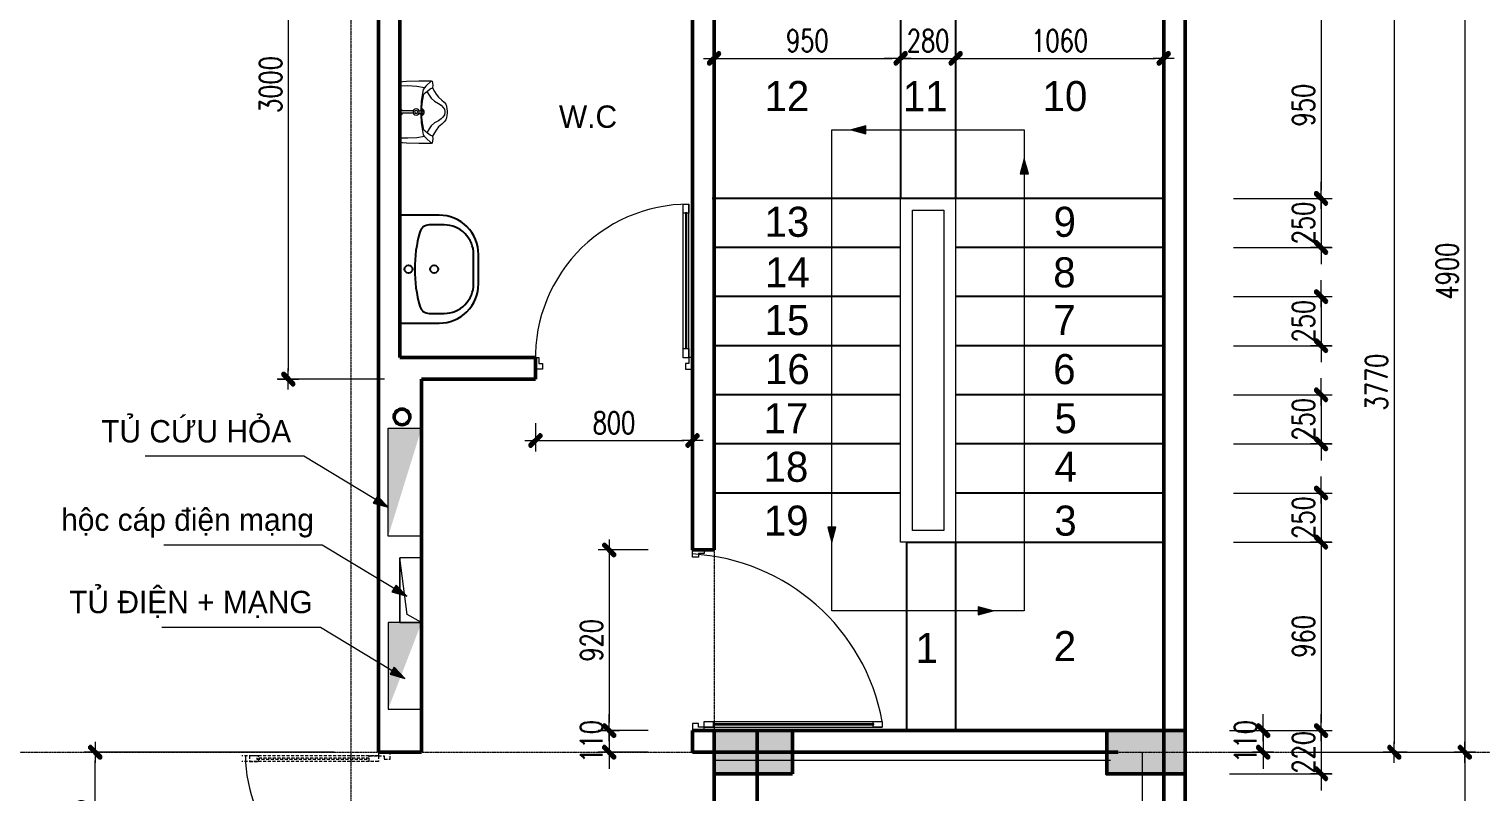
# Model space of a CAD drawing. Extents: x -165145 to 691808, y -202842 to 311040.
# Drawn here: x 558008 to 565403, y 84926 to 88811 of the extents above; entities that cross this region are included whole.
import ezdxf

# ---------------------------------------------------------------- set-up
doc = ezdxf.new("R2010")
doc.units = 0
doc.header["$LTSCALE"] = 10
doc.header["$MEASUREMENT"] = 0
doc.linetypes.add('HIDDEN', pattern=[2.3807, 1.587, -0.7937])
doc.linetypes.add('TIM', pattern=[26.01, 10, -3, 0.01, -3, 10])
doc.layers.get('0').update_dxf_attribs({"linetype": 'CONTINUOUS'})
doc.layers.get('Defpoints').update_dxf_attribs({"color": 5, "linetype": 'CONTINUOUS'})
doc.layers.add('AM_Funitur', color=35, linetype='CONTINUOUS')
for name, color, linetype, lineweight in [('ARROWS', 1, 'CONTINUOUS', 0), ('DIM', 8, 'CONTINUOUS', 13), ('DOOR', 8, 'CONTINUOUS', 9), ('GE_KC_NETKHUAT', 9, 'HIDDEN', 20), ('netchia', 2, 'CONTINUOUS', 20), ('NOI THAT', 35, 'CONTINUOUS', 9), ('TEXT', 4, 'CONTINUOUS', 20), ('THAY', 147, 'CONTINUOUS', 25), ('TRUC', 251, 'TIM', 5), ('wall', 7, 'CONTINUOUS', 50)]:
    doc.layers.add(name, color=color, linetype=linetype, lineweight=lineweight)
doc.styles.add('ROMANS', font='romans', dxfattribs={"width": 0.75, "bigfont": 'vns'})
doc.styles.add('STYLE1', font='')
doc.styles.get('STYLE1').set_extended_font_data('.VnAvantH')
doc.dimstyles.new('fit0.75', dxfattribs={"dimscale": 0.5625, "dimtxt": 200, "dimasz": 75, "dimexe": 100, "dimexo": 400, "dimgap": 0.03, "dimtad": 0, "dimdec": 0, "dimdsep": 46, "dimtxsty": 'ROMANS', "dimblk": 'alex', "dimcen": 150, "dimclrd": 8, "dimclre": 8, "dimclrt": 7, "dimaunit": 1, "dimadec": 0, "dimazin": 0, "dimtfac": 0.072, "dimtdec": 0, "dimtix": 1, "dimtmove": 2, "dimatfit": 3, "dimldrblk": 'a-01', "dimfxl": 100, "dimtvp": 0.8, "dimtolj": 1, "dimarcsym": 0})

# ---------------------------------------------------------------- blocks, each defined once
blk = doc.blocks.new('alex')
at = {"layer": 'ARROWS'}
h = blk.add_hatch(color=1, dxfattribs=at)
edge = h.paths.add_edge_path()
edge.add_line((0.4, 0.74), (-0.74, -0.4))
edge.add_ellipse((-0.57, -0.57), major_axis=(0.17, 0.17), ratio=1, start_angle=90, end_angle=270)
edge.add_line((-0.4, -0.74), (0.74, 0.4))
edge.add_ellipse((0.57, 0.57), major_axis=(0.17, 0.17), ratio=1, start_angle=270, end_angle=450)
blk.add_lwpolyline([(0.4, 0.74), (-0.74, -0.4, 1), (-0.4, -0.74), (0.74, 0.4, 1)], format="xyb", close=True, dxfattribs=at)
at = {"layer": 'netchia', "color": 2}
for p, q in [((1.27, 0), (-1.27, 0)), ((0, -1.27), (0, 1.27))]:
    blk.add_line(p, q, dxfattribs=at)
blk = doc.blocks.new('*D228')
at = {"layer": 'Defpoints', "color": 0, "ltscale": 0.05, "transparency": 16777216}
for p in [(1206643.9, -195433.8), (1206643.9, -197533.8), (1207708.9, -197533.8)]:
    blk.add_point(p, dxfattribs=at)
at = {"layer": 'DIM', "color": 8, "lineweight": -2, "ltscale": 0.05, "transparency": 16777216}
for p, q in [((1206868.9, -195433.8), (1207765.2, -195433.8)), ((1207708.9, -195476), (1207708.9, -197491.7)), ((1206868.9, -197533.8), (1207765.2, -197533.8))]:
    blk.add_line(p, q, dxfattribs=at)
at = {"layer": 'DIM', "color": 8, "lineweight": -2, "ltscale": 0.05, "transparency": 16777216, "xscale": 42.1875, "yscale": 42.1875, "zscale": 42.1875}
for p, rotation in [((1207708.9, -195433.8), 90), ((1207708.9, -197533.8), 270)]:
    blk.add_blockref('alex', p, dxfattribs=dict(at, rotation=rotation))
at = {"layer": 'DIM', "color": 7, "ltscale": 0.05, "transparency": 16777216, "insert": (1207618.9, -196483.8), "char_height": 112.5, "attachment_point": 5, "rotation": 90, "style": 'ROMANS'}
blk.add_mtext('\\A1;2100', dxfattribs=at)
blk = doc.blocks.new('a-01')
at = {"layer": 'ARROWS'}
blk.add_hatch(color=256, dxfattribs=at).paths.add_polyline_path([(-1.8, 0.49), (-1.8, -0.49), (0, 0)])
at = {"layer": 'netchia'}
blk.add_lwpolyline([(-1.8, 0.49), (-1.8, -0.49), (0, 0), (0, 0)], close=True, dxfattribs=at)
blk = doc.blocks.new('*D230')
at = {"layer": 'Defpoints', "color": 0, "ltscale": 0.05, "transparency": 16777216}
for p in [(1200732.7, -195433.8), (1202175.1, -195433.8), (1202178.3, -196128.8)]:
    blk.add_point(p, dxfattribs=at)
at = {"layer": 'DIM', "color": 8, "lineweight": -2, "ltscale": 0.05, "transparency": 16777216}
for p, q in [((1201950.1, -195433.8), (1200676.5, -195433.8)), ((1200732.7, -196086.7), (1200732.7, -195476)), ((1201953.3, -196128.8), (1200676.5, -196128.8))]:
    blk.add_line(p, q, dxfattribs=at)
at = {"layer": 'DIM', "color": 8, "lineweight": -2, "ltscale": 0.05, "transparency": 16777216, "xscale": 42.1875, "yscale": 42.1875, "zscale": 42.1875}
for p, rotation in [((1200732.7, -195433.8), 90), ((1200732.7, -196128.8), 270)]:
    blk.add_blockref('alex', p, dxfattribs=dict(at, rotation=rotation))
at = {"layer": 'DIM', "color": 7, "ltscale": 0.05, "transparency": 16777216, "insert": (1200642.7, -195781.3), "char_height": 112.5, "attachment_point": 5, "rotation": 90, "style": 'ROMANS'}
blk.add_mtext('\\A1;695', dxfattribs=at)
blk = doc.blocks.new('*D232')
at = {"layer": 'Defpoints', "color": 0, "ltscale": 0.05, "transparency": 16777216}
for p in [(1205449.6, -190533.8), (1207332.2, -195433.8), (1207708.9, -195433.8)]:
    blk.add_point(p, dxfattribs=at)
at = {"layer": 'DIM', "color": 8, "lineweight": -2, "ltscale": 0.05, "transparency": 16777216}
for p, q in [((1205674.6, -190533.8), (1207765.2, -190533.8)), ((1207708.9, -190576), (1207708.9, -195391.7)), ((1207557.2, -195433.8), (1207765.2, -195433.8))]:
    blk.add_line(p, q, dxfattribs=at)
at = {"layer": 'DIM', "color": 8, "lineweight": -2, "ltscale": 0.05, "transparency": 16777216, "xscale": 42.1875, "yscale": 42.1875, "zscale": 42.1875}
for p, rotation in [((1207708.9, -190533.8), 90), ((1207708.9, -195433.8), 270)]:
    blk.add_blockref('alex', p, dxfattribs=dict(at, rotation=rotation))
at = {"layer": 'DIM', "color": 7, "ltscale": 0.05, "transparency": 16777216, "insert": (1207618.9, -192983.8), "char_height": 112.5, "attachment_point": 5, "rotation": 90, "style": 'ROMANS'}
blk.add_mtext('\\A1;4900', dxfattribs=at)
blk = doc.blocks.new('*D233')
at = {"layer": 'Defpoints', "color": 0, "ltscale": 0.05, "transparency": 16777216}
for p in [(1206391.1, -190533.8), (1207287.6, -197533.8), (1208073.9, -197533.8)]:
    blk.add_point(p, dxfattribs=at)
at = {"layer": 'DIM', "color": 8, "lineweight": -2, "ltscale": 0.05, "transparency": 16777216}
for p, q in [((1206616.1, -190533.8), (1208130.2, -190533.8)), ((1208073.9, -190576), (1208073.9, -197491.6)), ((1207512.6, -197533.8), (1208130.2, -197533.8))]:
    blk.add_line(p, q, dxfattribs=at)
at = {"layer": 'DIM', "color": 8, "lineweight": -2, "ltscale": 0.05, "transparency": 16777216, "xscale": 42.1875, "yscale": 42.1875, "zscale": 42.1875}
for p, rotation in [((1208073.9, -190533.8), 90), ((1208073.9, -197533.8), 270)]:
    blk.add_blockref('alex', p, dxfattribs=dict(at, rotation=rotation))
at = {"layer": 'DIM', "color": 7, "ltscale": 0.05, "transparency": 16777216, "insert": (1207983.9, -194033.8), "char_height": 112.5, "attachment_point": 5, "rotation": 90, "style": 'ROMANS'}
blk.add_mtext('\\A1;7000', dxfattribs=at)
blk = doc.blocks.new('*D237')
at = {"layer": 'Defpoints', "color": 0, "ltscale": 0.05, "transparency": 16777216}
for p in [(1206883.8, -191663.8), (1207349.4, -195433.8), (1207640, -195433.8)]:
    blk.add_point(p, dxfattribs=at)
at = {"layer": 'DIM', "color": 8, "lineweight": -2, "ltscale": 0.05, "transparency": 16777216}
for p, q in [((1207108.8, -191663.8), (1207405.7, -191663.8)), ((1207349.4, -191706), (1207349.4, -195391.7)), ((1207415, -195433.8), (1207293.2, -195433.8))]:
    blk.add_line(p, q, dxfattribs=at)
at = {"layer": 'DIM', "color": 8, "lineweight": -2, "ltscale": 0.05, "transparency": 16777216, "xscale": 42.1875, "yscale": 42.1875, "zscale": 42.1875}
for p, rotation in [((1207349.4, -191663.8), 90), ((1207349.4, -195433.8), 270)]:
    blk.add_blockref('alex', p, dxfattribs=dict(at, rotation=rotation))
at = {"layer": 'DIM', "color": 7, "ltscale": 0.05, "transparency": 16777216, "insert": (1207259.4, -193548.8), "char_height": 112.5, "attachment_point": 5, "rotation": 90, "style": 'ROMANS'}
blk.add_mtext('\\A1;3770', dxfattribs=at)
blk = doc.blocks.new('*D246')
at = {"layer": 'Defpoints', "color": 0, "ltscale": 0.05, "transparency": 16777216}
for p in [(1202266.6, -190533.8), (1201716.3, -193533.8), (1202432, -193533.8)]:
    blk.add_point(p, dxfattribs=at)
at = {"layer": 'DIM', "color": 8, "lineweight": -2, "ltscale": 0.05, "transparency": 16777216}
for p, q in [((1202041.6, -190533.8), (1201660.1, -190533.8)), ((1201716.3, -190576), (1201716.3, -193491.7)), ((1202207, -193533.8), (1201660.1, -193533.8))]:
    blk.add_line(p, q, dxfattribs=at)
at = {"layer": 'DIM', "color": 8, "lineweight": -2, "ltscale": 0.05, "transparency": 16777216, "xscale": 42.1875, "yscale": 42.1875, "zscale": 42.1875}
for p, rotation in [((1201716.3, -190533.8), 90), ((1201716.3, -193533.8), 270)]:
    blk.add_blockref('alex', p, dxfattribs=dict(at, rotation=rotation))
at = {"layer": 'DIM', "color": 7, "ltscale": 0.05, "transparency": 16777216, "insert": (1201626.3, -192033.8), "char_height": 112.5, "attachment_point": 5, "rotation": 90, "style": 'ROMANS'}
blk.add_mtext('\\A1;3000', dxfattribs=at)
blk = doc.blocks.new('*D266')
at = {"layer": 'Defpoints', "color": 0, "transparency": 16777216}
for p in [(1202975, -193533.8), (1203775, -193533.8), (1203775, -193846.4)]:
    blk.add_point(p, dxfattribs=at)
at = {"layer": 'DIM', "color": 8, "lineweight": -2, "transparency": 16777216}
for p, q in [((1202975, -193758.8), (1202975, -193902.7)), ((1203775, -193758.8), (1203775, -193902.7)), ((1203017.2, -193846.4), (1203732.8, -193846.4))]:
    blk.add_line(p, q, dxfattribs=at)
at = {"layer": 'DIM', "color": 8, "lineweight": -2, "transparency": 16777216, "xscale": 42.1875, "yscale": 42.1875, "zscale": 42.1875, "rotation": 180}
blk.add_blockref('alex', (1202975, -193846.4), dxfattribs=at)
at = {"layer": 'DIM', "color": 8, "lineweight": -2, "transparency": 16777216, "xscale": 42.1875, "yscale": 42.1875, "zscale": 42.1875}
blk.add_blockref('alex', (1203775, -193846.4), dxfattribs=at)
at = {"layer": 'DIM', "color": 7, "transparency": 16777216, "insert": (1203375, -193756.4), "char_height": 112.5, "attachment_point": 5, "style": 'ROMANS'}
blk.add_mtext('\\A1;800', dxfattribs=at)
blk = doc.blocks.new('tieu nam mb')
at = {"layer": 'NOI THAT'}
for p, q in [((-195.1, -16.5), (-190.6, 0)), ((-190.6, 0), (0, 0)), ((-167, -49.7), (-165.7, 0)), ((-15, -11.9), (-21.7, 0)), ((0, 0), (190.6, 0)), ((15, -11.9), (21.7, 0)), ((167, -49.7), (165.7, 0)), ((190.6, 0), (195.1, -16.5)), ((-200, -120.6), (-197.6, -41.4)), ((-197.6, -41.4), (-195.1, -16.5)), ((-163.8, -107.8), (-167, -49.7)), ((-7.2, -11.9), (-15, -11.9)), ((-7.2, -84.5), (-7.2, -11.9)), ((7.2, -11.9), (15, -11.9)), ((7.2, -84.5), (7.2, -11.9)), ((163.8, -107.8), (167, -49.7)), ((195.1, -16.5), (197.6, -41.4)), ((197.6, -41.4), (200, -120.6)), ((-200, -199.1), (-200, -120.6)), ((-165, -165.3), (-198.8, -202)), ((-144.6, -146.8), (-165, -165.3)), ((-155.1, -156.3), (-163.8, -107.8)), ((-147.1, -193.4), (-133.7, -174.9)), ((-69.2, -134.6), (-144.6, -146.8)), ((-133.7, -174.9), (-122.2, -160.8)), ((-106.9, -185.7), (-131.5, -172.1)), ((-122.2, -160.8), (-113.9, -152.5)), ((-113.9, -152.5), (-69.2, -142.9)), ((-16.2, -132.7), (-69.2, -134.6)), ((-69.2, -142.9), (-32.1, -139.1)), ((-32.1, -139.1), (0, -139.1)), ((0, -132.7), (-16.2, -132.7)), ((-7.8, -121.9), (-12.7, -132.7)), ((16.2, -132.7), (0, -132.7)), ((0, -139.1), (32.1, -139.1)), ((7.8, -121.9), (12.7, -132.7)), ((69.2, -134.6), (16.2, -132.7)), ((32.1, -139.1), (69.2, -142.9)), ((144.6, -146.8), (69.2, -134.6)), ((69.2, -142.9), (113.9, -152.5)), ((131.5, -172.1), (106.9, -185.7)), ((113.9, -152.5), (122.2, -160.8)), ((122.2, -160.8), (133.7, -174.9)), ((133.7, -174.9), (147.1, -193.4)), ((165, -165.3), (144.6, -146.8)), ((155.1, -156.3), (163.8, -107.8)), ((198.8, -202), (165, -165.3)), ((200, -120.6), (200, -199.1)), ((-197.6, -205), (-200, -199.1)), ((-170.6, -208.6), (-197.6, -205)), ((-154.6, -208.2), (-170.6, -208.6)), ((-154.6, -208.2), (-147.1, -193.4)), ((-132, -219.2), (-154.6, -208.2)), ((-114.6, -230.2), (-132, -219.2)), ((-94.8, -244.9), (-114.6, -230.2)), ((-88.4, -199.8), (-106.9, -185.7)), ((-76.4, -266.5), (-94.8, -244.9)), ((-69.2, -220.8), (-88.4, -199.8)), ((-63.1, -281.6), (-76.4, -266.5)), ((-55.1, -246.4), (-69.2, -220.8)), ((-43.6, -263), (-55.1, -246.4)), ((-32.1, -273.2), (-43.6, -263)), ((-18.1, -282.8), (-32.1, -273.2)), ((32.1, -273.2), (18.1, -282.8)), ((43.6, -263), (32.1, -273.2)), ((55.1, -246.4), (43.6, -263)), ((69.2, -220.8), (55.1, -246.4)), ((76.4, -266.5), (63.1, -281.6)), ((88.4, -199.8), (69.2, -220.8)), ((94.8, -244.9), (76.4, -266.5)), ((106.9, -185.7), (88.4, -199.8)), ((114.6, -230.2), (94.8, -244.9)), ((132, -219.2), (114.6, -230.2)), ((154.6, -208.2), (132, -219.2)), ((147.1, -193.4), (154.6, -208.2)), ((170.6, -208.6), (154.6, -208.2)), ((197.6, -205), (170.6, -208.6)), ((200, -199.1), (197.6, -205)), ((-49.3, -291.3), (-63.1, -281.6)), ((-37.3, -296.2), (-49.3, -291.3)), ((-18.7, -298.7), (-37.3, -296.2)), ((-7.2, -300), (-18.7, -298.7)), ((-3.4, -286), (-18.1, -282.8)), ((0, -300), (-7.2, -300)), ((0, -286), (-3.4, -286)), ((3.4, -286), (0, -286)), ((7.2, -300), (0, -300)), ((18.1, -282.8), (3.4, -286)), ((18.7, -298.7), (7.2, -300)), ((37.3, -296.2), (18.7, -298.7)), ((49.3, -291.3), (37.3, -296.2)), ((63.1, -281.6), (49.3, -291.3))]:
    blk.add_line(p, q, dxfattribs=at)
for centre, radius, start, end in [((0, -103.3), 20.1, 90, 270), ((0, -103.3), 20.1, 270, 90), ((0, -132.7), 21.8, 197.0327, 270), ((0, -132.7), 16.8, 202.3398, 270), ((0, -103.3), 10.1, 90, 270), ((0, -103.3), 10.1, 270, 90), ((0, -132.7), 21.8, 270, 342.9673), ((0, -132.7), 16.8, 270, 337.6602)]:
    blk.add_arc(centre, radius, start, end, dxfattribs=at)
blk = doc.blocks.new('*D284')
at = {"layer": 'Defpoints', "color": 0, "transparency": 16777216}
for p in [(1206305.3, -191663.8), (1206305.3, -192613.8), (1206976.7, -192613.8)]:
    blk.add_point(p, dxfattribs=at)
at = {"layer": 'DIM', "color": 8, "lineweight": -2, "transparency": 16777216}
for p, q in [((1206530.3, -191663.8), (1207033, -191663.8)), ((1206976.7, -191706), (1206976.7, -192571.7)), ((1206530.3, -192613.8), (1207033, -192613.8))]:
    blk.add_line(p, q, dxfattribs=at)
at = {"layer": 'DIM', "color": 8, "lineweight": -2, "transparency": 16777216, "xscale": 42.1875, "yscale": 42.1875, "zscale": 42.1875}
for p, rotation in [((1206976.7, -191663.8), 90), ((1206976.7, -192613.8), 270)]:
    blk.add_blockref('alex', p, dxfattribs=dict(at, rotation=rotation))
at = {"layer": 'DIM', "color": 7, "transparency": 16777216, "insert": (1206886.7, -192138.8), "char_height": 112.5, "attachment_point": 5, "rotation": 90, "style": 'ROMANS'}
blk.add_mtext('\\A1;950', dxfattribs=at)
blk = doc.blocks.new('*D285')
at = {"layer": 'Defpoints', "color": 0, "transparency": 16777216}
for p in [(1206305.3, -192613.8), (1206305.3, -192863.8), (1206976.7, -192863.8)]:
    blk.add_point(p, dxfattribs=at)
at = {"layer": 'DIM', "color": 8, "lineweight": -2, "transparency": 16777216}
for p, q in [((1206976.7, -192571.7), (1206976.7, -192529.5)), ((1206530.3, -192613.8), (1207033, -192613.8)), ((1206976.7, -192613.8), (1206976.7, -192863.8)), ((1206530.3, -192863.8), (1207033, -192863.8)), ((1206976.7, -192906), (1206976.7, -192948.2))]:
    blk.add_line(p, q, dxfattribs=at)
at = {"layer": 'DIM', "color": 8, "lineweight": -2, "transparency": 16777216, "xscale": 42.1875, "yscale": 42.1875, "zscale": 42.1875}
for p, rotation in [((1206976.7, -192613.8), 270), ((1206976.7, -192863.8), 90)]:
    blk.add_blockref('alex', p, dxfattribs=dict(at, rotation=rotation))
at = {"layer": 'DIM', "color": 7, "transparency": 16777216, "insert": (1206886.7, -192738.8), "char_height": 112.5, "attachment_point": 5, "rotation": 90, "style": 'ROMANS'}
blk.add_mtext('\\A1;250', dxfattribs=at)
blk = doc.blocks.new('*D286')
at = {"layer": 'Defpoints', "color": 0, "transparency": 16777216}
for p in [(1206305.3, -193113.8), (1206305.3, -193363.8), (1206976.7, -193363.8)]:
    blk.add_point(p, dxfattribs=at)
at = {"layer": 'DIM', "color": 8, "lineweight": -2, "transparency": 16777216}
for p, q in [((1206976.7, -193071.7), (1206976.7, -193029.5)), ((1206530.3, -193113.8), (1207033, -193113.8)), ((1206976.7, -193113.8), (1206976.7, -193363.8)), ((1206530.3, -193363.8), (1207033, -193363.8)), ((1206976.7, -193406), (1206976.7, -193448.2))]:
    blk.add_line(p, q, dxfattribs=at)
at = {"layer": 'DIM', "color": 8, "lineweight": -2, "transparency": 16777216, "xscale": 42.1875, "yscale": 42.1875, "zscale": 42.1875}
for p, rotation in [((1206976.7, -193113.8), 270), ((1206976.7, -193363.8), 90)]:
    blk.add_blockref('alex', p, dxfattribs=dict(at, rotation=rotation))
at = {"layer": 'DIM', "color": 7, "transparency": 16777216, "insert": (1206886.7, -193238.8), "char_height": 112.5, "attachment_point": 5, "rotation": 90, "style": 'ROMANS'}
blk.add_mtext('\\A1;250', dxfattribs=at)
blk = doc.blocks.new('*D287')
at = {"layer": 'Defpoints', "color": 0, "transparency": 16777216}
for p in [(1206305.3, -193613.8), (1206305.3, -193863.8), (1206976.7, -193863.8)]:
    blk.add_point(p, dxfattribs=at)
at = {"layer": 'DIM', "color": 8, "lineweight": -2, "transparency": 16777216}
for p, q in [((1206976.7, -193571.7), (1206976.7, -193529.5)), ((1206530.3, -193613.8), (1207033, -193613.8)), ((1206976.7, -193613.8), (1206976.7, -193863.8)), ((1206530.3, -193863.8), (1207033, -193863.8)), ((1206976.7, -193906), (1206976.7, -193948.2))]:
    blk.add_line(p, q, dxfattribs=at)
at = {"layer": 'DIM', "color": 8, "lineweight": -2, "transparency": 16777216, "xscale": 42.1875, "yscale": 42.1875, "zscale": 42.1875}
for p, rotation in [((1206976.7, -193613.8), 270), ((1206976.7, -193863.8), 90)]:
    blk.add_blockref('alex', p, dxfattribs=dict(at, rotation=rotation))
at = {"layer": 'DIM', "color": 7, "transparency": 16777216, "insert": (1206886.7, -193738.8), "char_height": 112.5, "attachment_point": 5, "rotation": 90, "style": 'ROMANS'}
blk.add_mtext('\\A1;250', dxfattribs=at)
blk = doc.blocks.new('*D288')
at = {"layer": 'Defpoints', "color": 0, "transparency": 16777216}
for p in [(1206305.3, -194113.8), (1206305.3, -194363.8), (1206976.7, -194363.8)]:
    blk.add_point(p, dxfattribs=at)
at = {"layer": 'DIM', "color": 8, "lineweight": -2, "transparency": 16777216}
for p, q in [((1206976.7, -194071.7), (1206976.7, -194029.5)), ((1206530.3, -194113.8), (1207033, -194113.8)), ((1206976.7, -194113.8), (1206976.7, -194363.8)), ((1206530.3, -194363.8), (1207033, -194363.8)), ((1206976.7, -194406), (1206976.7, -194448.2))]:
    blk.add_line(p, q, dxfattribs=at)
at = {"layer": 'DIM', "color": 8, "lineweight": -2, "transparency": 16777216, "xscale": 42.1875, "yscale": 42.1875, "zscale": 42.1875}
for p, rotation in [((1206976.7, -194113.8), 270), ((1206976.7, -194363.8), 90)]:
    blk.add_blockref('alex', p, dxfattribs=dict(at, rotation=rotation))
at = {"layer": 'DIM', "color": 7, "transparency": 16777216, "insert": (1206886.7, -194238.8), "char_height": 112.5, "attachment_point": 5, "rotation": 90, "style": 'ROMANS'}
blk.add_mtext('\\A1;250', dxfattribs=at)
blk = doc.blocks.new('*D289')
at = {"layer": 'Defpoints', "color": 0, "transparency": 16777216}
for p in [(1206305.3, -194363.8), (1206305.3, -195323.8), (1206976.7, -195323.8)]:
    blk.add_point(p, dxfattribs=at)
at = {"layer": 'DIM', "color": 8, "lineweight": -2, "transparency": 16777216}
for p, q in [((1206530.3, -194363.8), (1207033, -194363.8)), ((1206976.7, -194406), (1206976.7, -195281.7)), ((1206530.3, -195323.8), (1207033, -195323.8))]:
    blk.add_line(p, q, dxfattribs=at)
at = {"layer": 'DIM', "color": 8, "lineweight": -2, "transparency": 16777216, "xscale": 42.1875, "yscale": 42.1875, "zscale": 42.1875}
for p, rotation in [((1206976.7, -194363.8), 90), ((1206976.7, -195323.8), 270)]:
    blk.add_blockref('alex', p, dxfattribs=dict(at, rotation=rotation))
at = {"layer": 'DIM', "color": 7, "transparency": 16777216, "insert": (1206886.7, -194843.8), "char_height": 112.5, "attachment_point": 5, "rotation": 90, "style": 'ROMANS'}
blk.add_mtext('\\A1;960', dxfattribs=at)
blk = doc.blocks.new('*D298')
at = {"layer": 'Defpoints', "color": 0, "transparency": 16777216}
for p in [(1204835, -191900.3), (1203885, -192053.8), (1204835, -192138.8)]:
    blk.add_point(p, dxfattribs=at)
at = {"layer": 'DIM', "color": 8, "lineweight": -2, "transparency": 16777216}
for p, q in [((1203885, -191828.8), (1203885, -191844)), ((1203927.2, -191900.3), (1204792.8, -191900.3)), ((1204835, -191913.8), (1204835, -191844))]:
    blk.add_line(p, q, dxfattribs=at)
at = {"layer": 'DIM', "color": 8, "lineweight": -2, "transparency": 16777216, "xscale": 42.1875, "yscale": 42.1875, "zscale": 42.1875, "rotation": 180}
blk.add_blockref('alex', (1203885, -191900.3), dxfattribs=at)
at = {"layer": 'DIM', "color": 8, "lineweight": -2, "transparency": 16777216, "xscale": 42.1875, "yscale": 42.1875, "zscale": 42.1875}
blk.add_blockref('alex', (1204835, -191900.3), dxfattribs=at)
at = {"layer": 'DIM', "color": 7, "transparency": 16777216, "insert": (1204360, -191810.3), "char_height": 112.5, "attachment_point": 5, "style": 'ROMANS'}
blk.add_mtext('\\A1;950', dxfattribs=at)
blk = doc.blocks.new('*D299')
at = {"layer": 'Defpoints', "color": 0, "transparency": 16777216}
for p in [(1205115, -191900.3), (1204835, -192138.8), (1205115, -192138.8)]:
    blk.add_point(p, dxfattribs=at)
at = {"layer": 'DIM', "color": 8, "lineweight": -2, "transparency": 16777216}
for p, q in [((1204792.8, -191900.3), (1204750.6, -191900.3)), ((1204835, -191913.8), (1204835, -191844)), ((1204835, -191900.3), (1205115, -191900.3)), ((1205115, -191913.8), (1205115, -191844)), ((1205157.2, -191900.3), (1205199.4, -191900.3))]:
    blk.add_line(p, q, dxfattribs=at)
at = {"layer": 'DIM', "color": 8, "lineweight": -2, "transparency": 16777216, "xscale": 42.1875, "yscale": 42.1875, "zscale": 42.1875}
blk.add_blockref('alex', (1204835, -191900.3), dxfattribs=at)
at = {"layer": 'DIM', "color": 8, "lineweight": -2, "transparency": 16777216, "xscale": 42.1875, "yscale": 42.1875, "zscale": 42.1875, "rotation": 180}
blk.add_blockref('alex', (1205115, -191900.3), dxfattribs=at)
at = {"layer": 'DIM', "color": 7, "transparency": 16777216, "insert": (1204975, -191810.3), "char_height": 112.5, "attachment_point": 5, "style": 'ROMANS'}
blk.add_mtext('\\A1;280', dxfattribs=at)
blk = doc.blocks.new('*D300')
at = {"layer": 'Defpoints', "color": 0, "transparency": 16777216}
for p in [(1206175, -191900.3), (1205115, -192042.3), (1206175, -192042.3)]:
    blk.add_point(p, dxfattribs=at)
at = {"layer": 'DIM', "color": 8, "lineweight": -2, "transparency": 16777216}
for p, q in [((1205115, -191817.3), (1205115, -191844)), ((1206175, -191817.3), (1206175, -191844)), ((1205157.2, -191900.3), (1206132.8, -191900.3))]:
    blk.add_line(p, q, dxfattribs=at)
at = {"layer": 'DIM', "color": 8, "lineweight": -2, "transparency": 16777216, "xscale": 42.1875, "yscale": 42.1875, "zscale": 42.1875, "rotation": 180}
blk.add_blockref('alex', (1205115, -191900.3), dxfattribs=at)
at = {"layer": 'DIM', "color": 8, "lineweight": -2, "transparency": 16777216, "xscale": 42.1875, "yscale": 42.1875, "zscale": 42.1875}
blk.add_blockref('alex', (1206175, -191900.3), dxfattribs=at)
at = {"layer": 'DIM', "color": 7, "transparency": 16777216, "insert": (1205645, -191810.3), "char_height": 112.5, "attachment_point": 5, "style": 'ROMANS'}
blk.add_mtext('\\A1;1060', dxfattribs=at)
blk = doc.blocks.new('*D301')
at = {"layer": 'Defpoints', "color": 0, "transparency": 16777216}
for p in [(1203775, -194403.8), (1203350.4, -195323.8), (1203775, -195323.8)]:
    blk.add_point(p, dxfattribs=at)
at = {"layer": 'DIM', "color": 8, "lineweight": -2, "transparency": 16777216}
for p, q in [((1203550, -194403.8), (1203294.2, -194403.8)), ((1203350.4, -194446), (1203350.4, -195281.7)), ((1203550, -195323.8), (1203294.2, -195323.8))]:
    blk.add_line(p, q, dxfattribs=at)
at = {"layer": 'DIM', "color": 8, "lineweight": -2, "transparency": 16777216, "xscale": 42.1875, "yscale": 42.1875, "zscale": 42.1875}
for p, rotation in [((1203350.4, -194403.8), 90), ((1203350.4, -195323.8), 270)]:
    blk.add_blockref('alex', p, dxfattribs=dict(at, rotation=rotation))
at = {"layer": 'DIM', "color": 7, "transparency": 16777216, "insert": (1203260.4, -194863.8), "char_height": 112.5, "attachment_point": 5, "rotation": 90, "style": 'ROMANS'}
blk.add_mtext('\\A1;920', dxfattribs=at)
blk = doc.blocks.new('*D302')
at = {"layer": 'Defpoints', "color": 0, "transparency": 16777216}
for p in [(1203775, -195323.8), (1203350.4, -195433.8), (1203775, -195433.8)]:
    blk.add_point(p, dxfattribs=at)
at = {"layer": 'DIM', "color": 8, "lineweight": -2, "transparency": 16777216}
for p, q in [((1203350.4, -195281.7), (1203350.4, -195239.5)), ((1203550, -195323.8), (1203294.2, -195323.8)), ((1203350.4, -195323.8), (1203350.4, -195433.8)), ((1203550, -195433.8), (1203294.2, -195433.8)), ((1203350.4, -195476), (1203350.4, -195518.2))]:
    blk.add_line(p, q, dxfattribs=at)
at = {"layer": 'DIM', "color": 8, "lineweight": -2, "transparency": 16777216, "xscale": 42.1875, "yscale": 42.1875, "zscale": 42.1875}
for p, rotation in [((1203350.4, -195323.8), 270), ((1203350.4, -195433.8), 90)]:
    blk.add_blockref('alex', p, dxfattribs=dict(at, rotation=rotation))
at = {"layer": 'DIM', "color": 7, "transparency": 16777216, "insert": (1203260.4, -195378.8), "char_height": 112.5, "attachment_point": 5, "rotation": 90, "style": 'ROMANS'}
blk.add_mtext('\\A1;110', dxfattribs=at)
blk = doc.blocks.new('*D305')
at = {"layer": 'Defpoints', "color": 0, "transparency": 16777216}
for p in [(1206285, -195323.8), (1206285, -195433.8), (1206681.4, -195433.8)]:
    blk.add_point(p, dxfattribs=at)
at = {"layer": 'DIM', "color": 8, "lineweight": -2, "transparency": 16777216}
for p, q in [((1206681.4, -195281.7), (1206681.4, -195239.5)), ((1206510, -195323.8), (1206737.7, -195323.8)), ((1206681.4, -195323.8), (1206681.4, -195433.8)), ((1206510, -195433.8), (1206737.7, -195433.8)), ((1206681.4, -195476), (1206681.4, -195518.2))]:
    blk.add_line(p, q, dxfattribs=at)
at = {"layer": 'DIM', "color": 8, "lineweight": -2, "transparency": 16777216, "xscale": 42.1875, "yscale": 42.1875, "zscale": 42.1875}
for p, rotation in [((1206681.4, -195323.8), 270), ((1206681.4, -195433.8), 90)]:
    blk.add_blockref('alex', p, dxfattribs=dict(at, rotation=rotation))
at = {"layer": 'DIM', "color": 7, "transparency": 16777216, "insert": (1206591.4, -195378.8), "char_height": 112.5, "attachment_point": 5, "rotation": 90, "style": 'ROMANS'}
blk.add_mtext('\\A1;110', dxfattribs=at)
blk = doc.blocks.new('*D307')
at = {"layer": 'Defpoints', "color": 0, "transparency": 16777216}
for p in [(1206285, -195323.8), (1206285, -195543.8), (1206976.7, -195543.8)]:
    blk.add_point(p, dxfattribs=at)
at = {"layer": 'DIM', "color": 8, "lineweight": -2, "transparency": 16777216}
for p, q in [((1206976.7, -195281.7), (1206976.7, -195239.5)), ((1206510, -195323.8), (1207033, -195323.8)), ((1206976.7, -195323.8), (1206976.7, -195543.8)), ((1206510, -195543.8), (1207033, -195543.8)), ((1206976.7, -195586), (1206976.7, -195628.2))]:
    blk.add_line(p, q, dxfattribs=at)
at = {"layer": 'DIM', "color": 8, "lineweight": -2, "transparency": 16777216, "xscale": 42.1875, "yscale": 42.1875, "zscale": 42.1875}
for p, rotation in [((1206976.7, -195323.8), 270), ((1206976.7, -195543.8), 90)]:
    blk.add_blockref('alex', p, dxfattribs=dict(at, rotation=rotation))
at = {"layer": 'DIM', "color": 7, "transparency": 16777216, "insert": (1206886.7, -195433.8), "char_height": 112.5, "attachment_point": 5, "rotation": 90, "style": 'ROMANS'}
blk.add_mtext('\\A1;220', dxfattribs=at)
blk = doc.blocks.new('A$C1ec07113')
at = {"layer": 'DIM', "ltscale": 0.05}
h = blk.add_hatch(dxfattribs=at)
h.set_pattern_fill('AR-CONC', color=256, style=0)
h.set_pattern_definition([(310, (-995694.465, -90985.8533), (7.172601826, 0.62752135), [0.75, -8.25]), (5, (-995694.465, -90985.853), (-1.387513336, -7.521921337), [0.6, -6.6]), (259.5486, (-995693.867, -90985.801), (5.785093817, -6.89439542), [0.6374019, -7.01142112]), (313.8158, (-995694.465, -90987.853), (10.67241049, 1.65519014), [1.125, -12.375]), (263.3644, (-995693.575, -90987.715), (9.34662706, -9.74117871), [0.95610288, -10.51713]), (8.8158, (-995694.465, -90987.853), (9.34661945, -9.74118601), [0.9, -9.9]), (339, (-995693.465, -90987.3533), (5.96907052, 4.026188907), [0.75, -8.25]), (34, (-995693.465, -90987.353), (2.43315332, -7.25150045), [0.6, -6.6]), (288.5486, (-995692.967, -90987.018), (8.402226286, -3.225304967), [0.6374019, -7.01142112]), (322.5, (-995694.4647, -90985.8533), (0.121598553, -3.328938538), [0, -6.52, 0, -6.7, 0, -6.625]), (352.5, (-995694.4647, -90985.8533), (2.630695374, -3.944117119), [0, -3.82, 0, -6.37, 0, -2.525]), (32.5, (-995696.6947, -90985.8533), (5.338224362, 0.225548717), [0, -2.5, 0, -7.8, 0, -10.35]), (42.5, (-995697.6947, -90985.8533), (5.831861693, -1.001049823), [0, -3.25, 0, -5.18, 0, -7.35])])
h.paths.add_polyline_path([(20397.5, 53755.9), (20397.5, 54305.9), (20567.5, 54305.9)])
h = blk.add_hatch(dxfattribs=at)
h.set_pattern_fill('AR-CONC', color=256, style=0)
h.set_pattern_definition([(310, (-1027259.238, -50682.133), (7.172601826, 0.62752135), [0.75, -8.25]), (5, (-1027259.238, -50682.133), (-1.387513336, -7.521921337), [0.6, -6.6]), (259.5486, (-1027258.6406, -50682.0806), (5.785093817, -6.89439542), [0.6374019, -7.01142112]), (313.8158, (-1027259.238, -50684.133), (10.672410486, 1.65519014), [1.125, -12.375]), (263.3644, (-1027258.349, -50683.995), (9.34662706, -9.74117871), [0.95610288, -10.51713]), (8.8158, (-1027259.238, -50684.133), (9.34661945, -9.74118601), [0.9, -9.9]), (339, (-1027258.238, -50683.633), (5.96907052, 4.026188907), [0.75, -8.25]), (34, (-1027258.238, -50683.633), (2.43315332, -7.25150045), [0.6, -6.6]), (288.5486, (-1027257.741, -50683.2974), (8.402226286, -3.225304967), [0.6374019, -7.01142112]), (322.5, (-1027259.2383, -50682.133), (0.121598553, -3.3289385383), [0, -6.52, 0, -6.7, 0, -6.625]), (352.5, (-1027259.2383, -50682.133), (2.630695374, -3.944117119), [0, -3.82, 0, -6.37, 0, -2.525]), (32.5, (-1027261.4683, -50682.133), (5.338224362, 0.2255487173), [0, -2.5, 0, -7.8, 0, -10.35]), (42.5, (-1027262.4683, -50682.133), (5.831861693, -1.001049823), [0, -3.25, 0, -5.18, 0, -7.35])])
h.paths.add_polyline_path([(20397.5, 52875.9), (20397.5, 53315.9), (20567.5, 53315.9)])
at = {"layer": 'wall', "ltscale": 0.05}
h = blk.add_hatch(dxfattribs=at)
h.set_pattern_fill('AR-CONC', color=256, angle=90, style=0)
h.set_pattern_definition([(40, (162543.5777, -872363.4107), (-0.62752135, 7.172601826), [0.75, -8.25]), (95, (162543.578, -872363.411), (7.521921337, -1.387513336), [0.6, -6.6]), (349.5486, (162543.5254, -872362.813), (6.89439542, 5.785093817), [0.6374019, -7.01142112]), (43.8158, (162545.578, -872363.411), (-1.65519014, 10.67241049), [1.125, -12.375]), (353.3644, (162545.44, -872362.521), (9.74117871, 9.34662706), [0.95610288, -10.51713]), (98.8158, (162545.578, -872363.411), (9.74118601, 9.34661945), [0.9, -9.9]), (69, (162545.0777, -872362.4107), (-4.026188907, 5.96907052), [0.75, -8.25]), (124, (162545.078, -872362.411), (7.25150045, 2.43315332), [0.6, -6.6]), (18.5486, (162544.742, -872361.913), (3.225304967, 8.402226286), [0.6374019, -7.01142112]), (52.5, (162543.5777, -872363.4107), (3.328938538, 0.121598553), [0, -6.52, 0, -6.7, 0, -6.625]), (82.5, (162543.5777, -872363.4107), (3.944117119, 2.630695374), [0, -3.82, 0, -6.37, 0, -2.525]), (122.5, (162543.5777, -872365.6407), (-0.225548717, 5.338224362), [0, -2.5, 0, -7.8, 0, -10.35]), (132.5, (162543.5777, -872366.6407), (1.001049823, 5.831861693), [0, -3.25, 0, -5.18, 0, -7.35])])
h.paths.add_polyline_path([(22057.5, 52765.9), (22057.5, 52545.9), (22457.5, 52545.9), (22457.5, 52765.9)])
h = blk.add_hatch(dxfattribs=at)
h.set_pattern_fill('AR-CONC', color=256, angle=90, style=0)
h.set_pattern_definition([(40, (164543.5777, -872363.4107), (-0.62752135, 7.172601826), [0.75, -8.25]), (95, (164543.578, -872363.411), (7.521921337, -1.387513336), [0.6, -6.6]), (349.5486, (164543.5254, -872362.813), (6.89439542, 5.785093817), [0.6374019, -7.01142112]), (43.8158, (164545.578, -872363.411), (-1.65519014, 10.67241049), [1.125, -12.375]), (353.3644, (164545.44, -872362.521), (9.74117871, 9.34662706), [0.95610288, -10.51713]), (98.8158, (164545.578, -872363.411), (9.74118601, 9.34661945), [0.9, -9.9]), (69, (164545.0777, -872362.4107), (-4.026188907, 5.96907052), [0.75, -8.25]), (124, (164545.078, -872362.411), (7.25150045, 2.43315332), [0.6, -6.6]), (18.5486, (164544.742, -872361.913), (3.225304967, 8.402226286), [0.6374019, -7.01142112]), (52.5, (164543.5777, -872363.4107), (3.328938538, 0.121598553), [0, -6.52, 0, -6.7, 0, -6.625]), (82.5, (164543.5777, -872363.4107), (3.944117119, 2.630695374), [0, -3.82, 0, -6.37, 0, -2.525]), (122.5, (164543.5777, -872365.6407), (-0.225548717, 5.338224362), [0, -2.5, 0, -7.8, 0, -10.35]), (132.5, (164543.5777, -872366.6407), (1.001049823, 5.831861693), [0, -3.25, 0, -5.18, 0, -7.35])])
h.paths.add_polyline_path([(24057.5, 52765.9), (24057.5, 52545.9), (24457.5, 52545.9), (24457.5, 52765.9)])
for p, q in [((20347.6, 52637.9), (19651.6, 52637.9)), ((20347.6, 52609), (19651.6, 52609))]:
    blk.add_line(p, q)
for points in [[(20407.6, 52619.9), (20407.6, 52655.9), (20347.6, 52655.9), (20347.6, 52637.9), (20377.6, 52637.9), (20377.6, 52619.9)], [(19737.7, 52609), (19737.7, 52637.9), (19691.5, 52637.9), (19691.5, 52609)], [(19727.8, 52620.6), (20301.4, 52620.6), (20301.4, 52626.4), (19727.8, 52626.4)], [(20347.6, 52637.9), (20347.6, 52609), (20301.4, 52609), (20301.4, 52637.9)]]:
    blk.add_lwpolyline(points, close=True)
at = {"layer": 'AM_Funitur'}
for points in [[(20857.5, 55190.9, 0.414214), (20657.5, 55390.9), (20457.5, 55390.9), (20457.5, 54840.9), (20657.5, 54840.9, 0.414214), (20857.5, 55040.9)], [(20832.5, 55190.9, 0.414214), (20682.5, 55340.9), (20606.5, 55340.9, 0.336447), (20558.4, 55304.4, 0.137147), (20558.4, 54927.5, 0.336447), (20606.5, 54890.9), (20682.5, 54890.9, 0.414214), (20832.5, 55040.9)]]:
    blk.add_lwpolyline(points, format="xyb", close=True, dxfattribs=at)
for centre in [(20500.8, 55115.9), (20631.8, 55115.9)]:
    blk.add_circle(centre, 20, dxfattribs=at)
at = {"layer": 'DIM', "ltscale": 0.05}
for p, q in [((20457.5, 53315.9), (20457.5, 53645.9)), ((24237.5, 52655.9), (24237.5, 50555.9)), ((22057.5, 52615.9), (24077.2, 52615.9))]:
    blk.add_line(p, q, dxfattribs=at)
at = {"layer": 'DIM'}
for points in [[(22657.5, 55825.9), (23637.5, 55825.9), (23637.5, 53375.9), (22657.5, 53375.9)], [(23007.5, 55475.9), (23287.5, 55475.9), (23287.5, 53725.9), (23007.5, 53725.9)], [(23067.5, 55415.9), (23227.5, 55415.9), (23227.5, 53785.9), (23067.5, 53785.9)]]:
    blk.add_lwpolyline(points, close=True, dxfattribs=at)
at = {"layer": 'DIM', "ltscale": 0.05}
for points in [[(20397.5, 54305.9), (20567.5, 54305.9), (20567.5, 53755.9), (20397.5, 53755.9)], [(20457.5, 53315.9), (20567.5, 53315.9), (20567.5, 53645.9), (20457.5, 53645.9)], [(20397.5, 52875.9), (20567.5, 52875.9), (20567.5, 53315.9), (20397.5, 53315.9)]]:
    blk.add_lwpolyline(points, close=True, dxfattribs=at)
blk.add_lwpolyline([(20567.5, 53315.9), (20493.8, 53357.7), (20457.5, 53645.9)], dxfattribs=at)
at = {"layer": 'DIM'}
blk.add_arc((21929.5, 54664.9), 782, 89.99814, 184.32704, dxfattribs=at)
at = {"layer": 'DIM', "ltscale": 0.05}
for centre, radius, start, end in [((21888, 52624.1), 1043.1, 10.42337, 86.72606), ((20347.6, 52637.9), 677, 180, 270.26952)]:
    blk.add_arc(centre, radius, start, end, dxfattribs=at)
at = {"layer": 'DOOR'}
for p, q in [((21900.6, 54665.9), (21900.7, 55447)), ((21929.5, 54665.9), (21929.6, 55447)), ((22007.5, 52812.8), (22914.4, 52812.8)), ((22007.5, 52783.9), (22914.4, 52783.9))]:
    blk.add_line(p, q, dxfattribs=at)
for points in [[(21929.6, 55400.7), (21900.7, 55400.7), (21900.7, 55447), (21929.6, 55447)], [(21912.2, 55402.9), (21912.2, 54712.2), (21918, 54712.2), (21918, 55402.9)], [(21183.5, 54605.9), (21147.5, 54605.9), (21147.5, 54665.9), (21165.5, 54665.9), (21165.5, 54635.9), (21183.5, 54635.9)], [(21929.5, 54664.9), (21900.6, 54664.9), (21900.6, 54711.2), (21929.5, 54711.2)], [(21911.5, 54605.9), (21947.5, 54605.9), (21947.5, 54665.9), (21929.5, 54665.9), (21929.5, 54635.9), (21911.5, 54635.9)], [(21947.5, 53649.9), (21947.5, 53685.9), (22007.5, 53685.9), (22007.5, 53667.9), (21977.5, 53667.9), (21977.5, 53649.9)], [(22006.5, 52783.9), (22006.5, 52812.8), (22052.8, 52812.8), (22052.8, 52783.9)], [(22868.2, 52783.9), (22868.2, 52812.8), (22914.4, 52812.8), (22914.4, 52783.9)], [(21947.5, 52801.9), (21947.5, 52765.9), (22007.5, 52765.9), (22007.5, 52783.9), (21977.5, 52783.9), (21977.5, 52801.9)], [(22870.3, 52801.3), (22053.8, 52801.3), (22053.8, 52795.5), (22870.3, 52795.5)]]:
    blk.add_lwpolyline(points, close=True, dxfattribs=at)
at = {"layer": 'THAY', "ltscale": 0.05}
for p, q in [((23287.5, 56425.9), (23287.5, 55475.9)), ((24347.5, 55475.9), (22047.5, 55475.9)), ((23007.5, 55225.9), (22057.5, 55225.9)), ((24347.5, 55225.9), (23287.5, 55225.9)), ((23007.5, 54975.9), (22057.5, 54975.9)), ((24347.5, 54975.9), (23287.5, 54975.9)), ((23007.5, 54725.9), (22057.5, 54725.9)), ((24347.5, 54725.9), (23287.5, 54725.9)), ((23007.5, 54475.9), (22057.5, 54475.9)), ((24347.5, 54475.9), (23287.5, 54475.9)), ((23007.5, 54225.9), (22057.5, 54225.9)), ((24347.5, 54225.9), (23287.5, 54225.9)), ((23007.5, 53975.9), (22057.5, 53975.9)), ((24347.5, 53975.9), (23287.5, 53975.9)), ((23037.5, 53725.9), (24347.5, 53725.9)), ((23037.5, 53725.9), (23037.5, 52765.9)), ((23287.5, 53725.9), (23287.5, 52765.9))]:
    blk.add_line(p, q, dxfattribs=at)
blk.add_lwpolyline([(23007.5, 56425.9), (23007.5, 55475.9)], dxfattribs=at)
at = {"layer": 'TRUC', "ltscale": 0.05}
for p, q in [((20207.5, 59138.3), (20207.5, 48705.8)), ((22057.5, 59138.3), (22057.5, 48705.8)), ((24457.5, 59138.3), (24457.5, 48705.8)), ((5131.3, 52655.9), (26472.1, 52655.9))]:
    blk.add_line(p, q, dxfattribs=at)
at = {"layer": 'wall', "ltscale": 0.05}
for p, q in [((24347.5, 57555.9), (24347.5, 50555.9)), ((24457.5, 57555.9), (24457.5, 50555.9)), ((20347.5, 52655.9), (20347.5, 57445.9)), ((20457.5, 54665.9), (20457.5, 57445.9)), ((21147.5, 54665.9), (20457.5, 54665.9)), ((21947.5, 54665.9), (21947.5, 54665.9)), ((21147.5, 54555.9), (20567.5, 54555.9)), ((20567.5, 52655.9), (20567.5, 54555.9)), ((21947.5, 54555.9), (21947.5, 54555.9)), ((21947.5, 53685.9), (22057.5, 53685.9)), ((21947.5, 52765.9), (24077.2, 52765.9)), ((21947.5, 52655.9), (21947.5, 52765.9)), ((22057.5, 52160.9), (22057.5, 52765.9)), ((22277.5, 52060.9), (22277.5, 52765.9)), ((21947.5, 52655.9), (24116, 52655.9))]:
    blk.add_line(p, q, dxfattribs=at)
for points in [[(21947.5, 56645.9), (21947.5, 53685.9)], [(22057.5, 56425.9), (22057.5, 53685.9)], [(21147.5, 54665.9), (21147.5, 54555.9)], [(21947.5, 54665.9), (21947.5, 54555.9)], [(20347.5, 52655.9), (20567.5, 52655.9)]]:
    blk.add_lwpolyline(points, dxfattribs=at)
for points in [[(22457.5, 52545.9), (22457.5, 52765.9), (22057.5, 52765.9), (22057.5, 52545.9)], [(24457.5, 52545.9), (24457.5, 52765.9), (24057.5, 52765.9), (24057.5, 52545.9)]]:
    blk.add_lwpolyline(points, close=True, dxfattribs=at)
blk.add_circle((20467.8, 54363.4), 40, dxfattribs=at)
at = {"layer": 'DIM', "xscale": 0.7992125984251968, "yscale": 0.7992125984251968, "zscale": 0.7992125984251968, "rotation": 90}
blk.add_blockref('tieu nam mb', (20457.5, 55915.9), dxfattribs=at)
at = {"layer": 'TEXT', "style": 'STYLE1'}
for s, height, p in [('12', 153.09, (22314.3, 55920.8)), ('11', 153.09, (23018.8, 55920.3)), ('10', 153.09, (23730.9, 55920.8)), (' W.C', 113.91, (21225.1, 55835.6)), ('13', 153.09, (22314.8, 55280.6)), ('9', 153.1, (23786.8, 55280.6)), ('14', 153.09, (22317.2, 55023.3)), ('8', 153.1, (23785, 55023.3)), ('15', 153.09, (22314.8, 54780.6)), ('7', 153.1, (23785.6, 54780.6)), ('16', 153.09, (22316.9, 54530.6)), ('6', 153.1, (23784.8, 54530.6)), ('17', 153.09, (22310.2, 54280.4)), ('5', 153.1, (23791.4, 54280.4)), ('TỦ CỨU HỎA', 113.91, (18935.6, 54233.5)), ('18', 153.09, (22309.7, 54033)), ('4', 153.1, (23791.6, 54033)), ('19', 153.09, (22310.9, 53758.9)), ('3', 153.1, (23790.4, 53758.9)), ('hộc cáp điện mạng', 113.906, (18731.8, 53783.5)), ('TỦ ĐIỆN + MẠNG', 113.906, (18772.9, 53364.1)), ('1', 153.1, (23083.8, 53110.3)), ('2', 153.1, (23787.8, 53119.8))]:
    blk.add_text(s, height=height, dxfattribs=at).set_placement(p)
at = {"layer": 'DIM', "ltscale": 0.05}
for base, p1, p2, picture, middle in [((19888.8, 54555.9), (20439.1, 57555.9), (20604.5, 54555.9), '*D246', (19798.8, 56055.9)), ((25881.5, 52655.9), (23622.2, 57555.9), (25504.7, 52655.9), '*D232', (25791.5, 55105.9)), ((26246.5, 50555.9), (24563.6, 57555.9), (25460.1, 50555.9), '*D233', (26156.5, 54055.9)), ((25522, 52655.9), (25056.3, 56425.9), (25812.5, 52655.9), '*D237', (25432, 54540.9)), ((18905.2, 52655.9), (20350.8, 51960.9), (20347.6, 52655.9), '*D230', (18815.2, 52308.4)), ((25881.5, 50555.9), (24816.5, 52655.9), (24816.5, 50555.9), '*D228', (25791.5, 51605.9))]:
    dim = blk.add_linear_dim(base=base, p1=p1, p2=p2, angle=90, dimstyle='fit0.75', dxfattribs=at)
    dim.commit()
    dim.dimension.update_dxf_attribs({"geometry": picture, "text_midpoint": middle, "insert": (-1181827.5, 248089.8)})
at = {"layer": 'DIM'}
for base, p1, p2, picture, middle in [((25149.2, 55475.9), (24477.8, 56425.9), (24477.8, 55475.9), '*D284', (25059.2, 55950.9)), ((25149.2, 55225.9), (24477.8, 55475.9), (24477.8, 55225.9), '*D285', (25059.2, 55350.9)), ((25149.2, 54725.9), (24477.8, 54975.9), (24477.8, 54725.9), '*D286', (25059.2, 54850.9)), ((25149.2, 54225.9), (24477.8, 54475.9), (24477.8, 54225.9), '*D287', (25059.2, 54350.9)), ((25149.2, 53725.9), (24477.8, 53975.9), (24477.8, 53725.9), '*D288', (25059.2, 53850.9)), ((25149.2, 52765.9), (24477.8, 53725.9), (24477.8, 52765.9), '*D289', (25059.2, 53245.9)), ((21523, 52765.9), (21947.5, 53685.9), (21947.5, 52765.9), '*D301', (21433, 53225.9)), ((21523, 52655.9), (21947.5, 52765.9), (21947.5, 52655.9), '*D302', (21433, 52710.9)), ((24854, 52655.9), (24457.5, 52765.9), (24457.5, 52655.9), '*D305', (24764, 52710.9)), ((25149.2, 52545.9), (24457.5, 52765.9), (24457.5, 52545.9), '*D307', (25059.2, 52655.9))]:
    dim = blk.add_linear_dim(base=base, p1=p1, p2=p2, angle=90, dimstyle='fit0.75', dxfattribs=at)
    dim.commit()
    dim.dimension.update_dxf_attribs({"geometry": picture, "text_midpoint": middle, "insert": (-1181827.5, 248089.8)})
for base, p1, p2, picture, middle in [((23007.5, 56189.5), (22057.5, 56036), (23007.5, 55950.9), '*D298', (22532.5, 56279.5)), ((23287.5, 56189.5), (23007.5, 55950.9), (23287.5, 55950.9), '*D299', (23147.5, 56279.5)), ((24347.5, 56189.5), (23287.5, 56047.5), (24347.5, 56047.5), '*D300', (23817.5, 56279.5)), ((21947.5, 54243.3), (21147.5, 54555.9), (21947.5, 54555.9), '*D266', (21547.5, 54333.3))]:
    dim = blk.add_linear_dim(base=base, p1=p1, p2=p2, dimstyle='fit0.75', dxfattribs=at)
    dim.commit()
    dim.dimension.update_dxf_attribs({"geometry": picture, "text_midpoint": middle, "insert": (-1181827.5, 248089.8)})
for points in [[(22755, 55825.9), (23007.5, 55825.9)], [(23637.5, 55678), (23637.5, 55225.9)]]:
    blk.add_leader(points, dimstyle='fit0.75', override={"dimgap": 0.03, "dimtad": 0}, dxfattribs=at)
at = {"layer": 'DIM', "ltscale": 0.05}
for points in [[(22657.5, 53725.9), (22657.5, 54225.9)], [(20397.5, 53903.5), (19967.5, 54163.4), (19159.5, 54163.4)], [(20491.9, 53450.6), (20061.9, 53710.5), (19253.9, 53710.5)], [(23479, 53375.9), (23270.7, 53375.3)], [(20482.5, 53032.1), (20052.5, 53292), (19244.5, 53292)]]:
    blk.add_leader(points, dimstyle='fit0.75', override={"dimgap": 0.03, "dimtad": 0}, dxfattribs=at)

msp = doc.modelspace()

# ---------------------------------------------------------------- block references
at = {"layer": 'GE_KC_NETKHUAT'}
msp.add_blockref('A$C1ec07113', (539439.64737, 32472.52756), dxfattribs=at)

doc.saveas('drawing.dxf')
